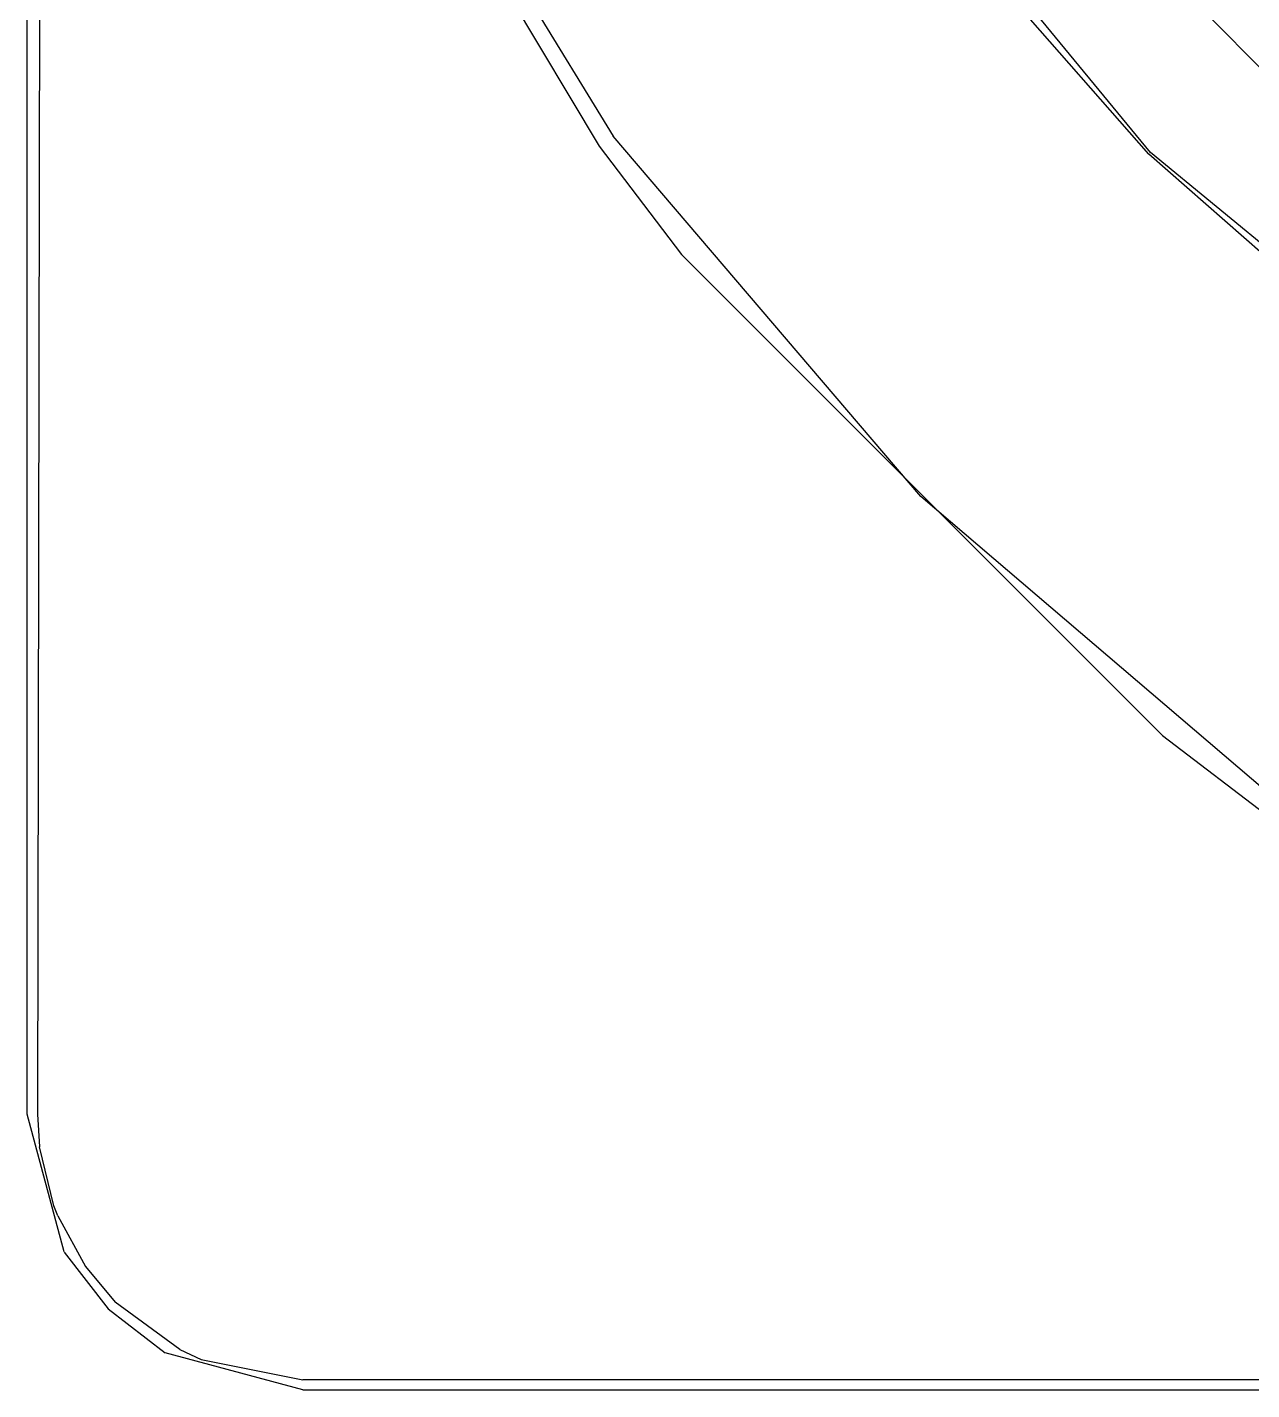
# Model space of a CAD drawing. Extents: x 0 to 230, y -306 to 0.
# Drawn here: x 0 to 13.34, y -306 to -291.15 of the extents above; entities that cross this region are included whole.
import ezdxf

# ---------------------------------------------------------------- set-up
doc = ezdxf.new("R2010")
doc.units = 0
doc.header["$MEASUREMENT"] = 0
for name, color, linetype in [('Layer1', 252, 'CONTINUOUS'), ('Layer2', 252, 'CONTINUOUS'), ('Layer3', 254, 'CONTINUOUS')]:
    doc.layers.add(name, color=color, linetype=linetype)

msp = doc.modelspace()

# ---------------------------------------------------------------- linework, layer by layer
at = {"layer": 'Layer1', "linetype": 'Continuous'}
for points, invisible_edges in [([(1.004, -3.003, 221.002), (6.378, -34.209, 221.002), (6.378, -271.791, 221.002), (1.004, -302.996, 221.002)], 15), ([(0.074, -166.198, 220.376), (0.074, -302.997, 220.376), (0, -302.997, 219.989), (0, -166.198, 219.989)], 15), ([(0.291, -166.198, 220.705), (0.291, -302.997, 220.705), (0.074, -302.997, 220.376), (0.074, -166.198, 220.376)], 15), ([(0.618, -302.997, 220.924), (0.291, -302.997, 220.705), (0.291, -166.198, 220.705), (0.618, -166.198, 220.924)], 15), ([(0.618, -166.198, 220.924), (1.004, -166.198, 221.002), (1.004, -302.997, 221.002), (0.618, -302.997, 220.924)], 15), ([(1.004, -302.997, 221.002), (5.003, -302.997, 221.002), (5.003, -166.198, 221.002), (1.004, -166.198, 221.002)], 15), ([(6.378, -271.792, 221.002), (7.758, -280.441, 221.002), (1.004, -302.996, 221.002)], 15), ([(11.758, -288.235, 221.002), (7.758, -280.441, 221.002), (1.004, -302.997, 221.002), (1.272, -303.996, 221.002)], 15), ([(5.883, -300.639, 205.815), (5.858, -287.114, 202.94), (12.267, -285.417, 200.67)], 15), ([(13.697, -287.507, 201.052), (13.005, -286.697, 200.88), (12.267, -285.417, 200.67), (5.883, -300.639, 205.815)], 15), ([(16.641, -290.007, 130.704), (12.861, -286.797, 221.002), (19.206, -293.143, 221.002)], 13), ([(11.758, -288.235, 221.002), (12.917, -286.874, 221.002), (19.33, -293.227, 221.002), (17.981, -294.399, 221.002)], 15), ([(0.14, -287.009, 203.924), (0.111, -302.997, 207.322), (0, -302.997, 219.989), (0, -287.009, 219.989)], 10), ([(0.248, -303.101, 206.835), (0.248, -303.101, 206.835), (0.111, -302.997, 207.322), (0.14, -287.009, 203.924)], 15), ([(0.278, -287.061, 203.426), (0.14, -287.009, 203.924), (0.248, -303.101, 206.835), (0.411, -303.144, 206.63)], 15), ([(0.615, -303.177, 206.479), (0.411, -303.144, 206.63), (0.278, -287.061, 203.426), (0.645, -287.1, 203.062)], 15), ([(1.144, -287.114, 202.929), (0.645, -287.1, 203.062), (0.615, -303.177, 206.479), (1.115, -303.205, 206.349)], 15), ([(1.115, -303.205, 206.349), (1.115, -303.205, 206.349), (1.144, -287.114, 202.929), (5.883, -300.639, 205.815)], 15), ([(1.144, -287.114, 202.929), (1.144, -287.114, 202.929), (5.858, -287.114, 202.929), (5.883, -300.639, 205.815)], 15), ([(18.654, -292.467, 201.552), (13.697, -287.507, 201.052), (5.883, -300.639, 205.815)], 15), ([(17.981, -294.399, 221.002), (11.758, -288.235, 221.002), (1.272, -303.996, 221.002)], 15), ([(20.544, -293.71, 201.936), (19.304, -293.005, 201.653), (18.654, -292.467, 201.552), (5.883, -300.639, 205.815)], 15), ([(26.66, -296.65, 202.318), (21.496, -294.136, 202.007), (20.544, -293.71, 201.936), (5.883, -300.639, 205.815)], 15), ([(3.003, -304.996, 221.002), (1.272, -303.996, 221.002), (17.981, -294.399, 221.002), (25.811, -298.325, 221.002)], 15), ([(29.678, -297.28, 202.318), (26.66, -296.65, 202.318), (5.883, -300.639, 205.815)], 15), ([(34.211, -299.901, 202.639), (29.678, -297.28, 202.318), (5.883, -300.639, 205.815)], 15), ([(34.211, -299.625, 221.002), (25.811, -298.325, 221.002), (3.003, -304.996, 221.002)], 15), ([(3.003, -304.996, 221.002), (226.997, -304.996, 221.002), (195.789, -299.625, 221.002), (34.211, -299.625, 221.002)], 15), ([(5.883, -300.639, 205.815), (34.211, -299.901, 202.639), (195.789, -299.901, 202.639), (224.118, -300.639, 205.815)], 15), ([(1.115, -303.205, 206.349), (1.115, -303.205, 206.349), (2.072, -304.852, 206.699), (5.883, -300.639, 205.815)], 15), ([(2.072, -304.852, 206.699), (2.072, -304.852, 206.699), (3.003, -305.098, 206.751), (5.883, -300.639, 205.815)], 15), ([(3.003, -305.098, 206.751), (5.883, -300.639, 205.815), (224.118, -300.639, 205.815), (226.997, -305.098, 206.751)], 15), ([(0.402, -304.498, 219.989), (0.402, -304.498, 219.989), (0, -302.997, 219.989), (0.29, -303.997, 207.461)], 13), ([(0.29, -303.997, 207.461), (0.29, -303.997, 207.461), (0.133, -303.353, 207.372), (0, -302.997, 219.989)], 13), ([(0, -302.997, 219.989), (0, -302.997, 219.989), (0.111, -302.997, 207.322), (0.133, -303.353, 207.372)], 11), ([(0.466, -304.461, 220.376), (0.402, -304.498, 219.989), (0, -302.997, 219.989), (0.074, -302.997, 220.376)], 15), ([(0.466, -304.461, 220.376), (0.074, -302.997, 220.376), (0.291, -302.997, 220.705), (0.654, -304.353, 220.705)], 15), ([(0.248, -303.101, 206.835), (0.248, -303.101, 206.835), (0.111, -302.997, 207.322), (0.133, -303.353, 207.372)], 15), ([(0.133, -303.353, 207.372), (0.248, -303.101, 206.835), (0.421, -304.142, 207.13), (0.332, -304.105, 207.476)], 15), ([(0.411, -303.144, 206.63), (0.411, -303.144, 206.63), (0.248, -303.101, 206.835), (0.634, -304.122, 206.81)], 15), ([(0.634, -304.122, 206.81), (0.634, -304.122, 206.81), (0.421, -304.142, 207.13), (0.248, -303.101, 206.835)], 15), ([(0.654, -304.353, 220.705), (0.291, -302.997, 220.705), (0.618, -302.997, 220.924), (0.937, -304.189, 220.924)], 15), ([(0.937, -304.189, 220.924), (0.618, -302.997, 220.924), (1.004, -302.997, 221.002), (1.272, -303.996, 221.002)], 15), ([(0.94, -304.043, 206.59), (0.615, -303.177, 206.479), (0.411, -303.144, 206.63), (0.634, -304.122, 206.81)], 15), ([(1.115, -303.205, 206.349), (1.115, -303.205, 206.349), (0.615, -303.177, 206.479), (0.94, -304.043, 206.59)], 15), ([(1.115, -303.205, 206.349), (1.115, -303.205, 206.349), (0.94, -304.043, 206.59), (1.375, -304.166, 206.553)], 15), ([(1.375, -304.166, 206.553), (1.375, -304.166, 206.553), (1.115, -303.205, 206.349), (2.072, -304.852, 206.699)], 15), ([(0.403, -304.5, 219.989), (0.403, -304.5, 219.989), (0.332, -304.105, 207.476), (0.29, -303.997, 207.461)], 11), ([(1.811, -305.063, 220.924), (0.937, -304.189, 220.924), (1.272, -303.996, 221.002), (2.004, -304.728, 221.002)], 15), ([(1.272, -303.996, 221.002), (2.004, -304.728, 221.002), (3.003, -304.996, 221.002)], 15), ([(0.403, -304.5, 219.989), (0.332, -304.105, 207.476), (0.635, -304.659, 207.553), (0.402, -304.498, 219.989)], 13), ([(0.729, -304.589, 207.201), (0.421, -304.142, 207.13), (0.332, -304.105, 207.476), (0.635, -304.659, 207.553)], 15), ([(1.202, -304.937, 206.96), (0.634, -304.122, 206.81), (0.421, -304.142, 207.13), (1.036, -305.037, 207.272)], 15), ([(0.94, -304.043, 206.59), (0.634, -304.122, 206.81), (1.202, -304.937, 206.96), (1.43, -304.758, 206.736)], 15), ([(1.375, -304.166, 206.553), (1.375, -304.166, 206.553), (0.94, -304.043, 206.59), (1.43, -304.758, 206.736)], 15), ([(2.072, -304.852, 206.699), (1.375, -304.166, 206.553), (1.43, -304.758, 206.736), (2.155, -305.23, 206.833)], 15), ([(0.654, -304.353, 220.705), (1.647, -305.346, 220.705), (1.811, -305.063, 220.924), (0.937, -304.189, 220.924)], 15), ([(0.88, -305.12, 219.989), (0.88, -305.12, 219.989), (0.402, -304.498, 219.989), (0.466, -304.461, 220.376)], 15), ([(0.654, -304.353, 220.705), (1.647, -305.346, 220.705), (1.539, -305.534, 220.376), (0.466, -304.461, 220.376)], 15), ([(0.466, -304.461, 220.376), (0.466, -304.461, 220.376), (1.539, -305.534, 220.376), (1.502, -305.598, 219.989)], 15), ([(1.502, -305.598, 219.989), (1.502, -305.598, 219.989), (0.88, -305.12, 219.989), (0.466, -304.461, 220.376)], 15), ([(0.402, -304.498, 219.989), (0.402, -304.498, 219.989), (0.635, -304.659, 207.553), (0.957, -305.045, 207.607)], 11), ([(0.957, -305.045, 207.607), (0.957, -305.045, 207.607), (0.403, -304.5, 219.989), (0.88, -305.12, 219.989)], 11), ([(0.957, -305.045, 207.607), (1.036, -305.037, 207.272), (0.729, -304.589, 207.201), (0.635, -304.659, 207.553)], 15), ([(2.155, -305.23, 206.833), (1.43, -304.758, 206.736), (1.202, -304.937, 206.96), (2.034, -305.473, 207.06)], 15), ([(1.811, -305.063, 220.924), (3.003, -305.382, 220.924), (3.003, -304.996, 221.002), (2.004, -304.728, 221.002)], 15), ([(3.003, -305.505, 206.94), (3, -305.098, 206.751), (2.072, -304.852, 206.699), (2.155, -305.23, 206.833)], 15), ([(1.664, -305.562, 207.679), (1.664, -305.562, 207.679), (0.957, -305.045, 207.607), (0.88, -305.12, 219.989)], 13), ([(1.036, -305.037, 207.272), (0.986, -305.051, 207.441), (0.957, -305.045, 207.607), (1.664, -305.562, 207.679)], 15), ([(2.034, -305.473, 207.06), (1.202, -304.937, 206.96), (1.036, -305.037, 207.272), (1.943, -305.626, 207.366)], 15), ([(1.943, -305.626, 207.366), (1.943, -305.626, 207.366), (1.036, -305.037, 207.272), (1.896, -305.67, 207.694)], 15), ([(1.036, -305.037, 207.272), (1.036, -305.037, 207.272), (1.664, -305.562, 207.679), (1.896, -305.67, 207.694)], 15), ([(1.811, -305.063, 220.924), (1.647, -305.346, 220.705), (3.003, -305.709, 220.705), (3.003, -305.382, 220.924)], 15), ([(226.997, -305.382, 220.924), (226.997, -304.996, 221.002), (3.003, -304.996, 221.002), (3.003, -305.382, 220.924)], 15), ([(1.896, -305.67, 207.694), (1.896, -305.67, 207.694), (0.88, -305.12, 219.989), (1.502, -305.598, 219.989)], 11), ([(0.88, -305.12, 219.989), (0.88, -305.12, 219.989), (1.664, -305.562, 207.679), (1.896, -305.67, 207.694)], 11), ([(226.996, -305.098, 206.762), (226.996, -305.505, 206.952), (3.003, -305.505, 206.952), (3, -305.098, 206.762)], 15), ([(3.003, -305.709, 220.705), (3.003, -305.926, 220.376), (1.539, -305.534, 220.376), (1.647, -305.346, 220.705)], 15), ([(2.034, -305.473, 207.06), (2.155, -305.23, 206.833), (3.003, -305.505, 206.94), (3.003, -305.664, 207.095)], 15), ([(1.943, -305.626, 207.366), (2.034, -305.473, 207.06), (3.003, -305.664, 207.095), (3.003, -305.836, 207.4)], 15), ([(226.997, -305.382, 220.924), (226.997, -305.709, 220.705), (3.003, -305.709, 220.705), (3.003, -305.382, 220.924)], 15), ([(3.003, -305.505, 206.952), (3.003, -305.664, 207.106), (226.996, -305.664, 207.106), (226.996, -305.505, 206.952)], 15), ([(3.003, -306, 219.989), (1.502, -305.598, 219.989), (1.539, -305.534, 220.376), (3.003, -305.926, 220.376)], 15), ([(1.896, -305.67, 207.694), (3.003, -305.893, 207.725), (3.003, -306, 219.989), (1.502, -305.599, 219.989)], 10), ([(3.003, -305.893, 207.725), (3.003, -305.836, 207.4), (1.943, -305.626, 207.366), (1.896, -305.67, 207.694)], 15), ([(226.996, -305.664, 207.106), (226.996, -305.789, 207.299), (3.003, -305.789, 207.299), (3.003, -305.664, 207.106)], 15), ([(3.003, -305.709, 220.705), (3.003, -305.926, 220.376), (226.997, -305.926, 220.376), (226.997, -305.709, 220.705)], 15), ([(3.003, -305.789, 207.299), (3.003, -305.836, 207.411), (226.997, -305.836, 207.411), (226.996, -305.789, 207.299)], 15), ([(226.996, -305.836, 207.411), (226.996, -305.893, 207.736), (3.003, -305.893, 207.736), (3.003, -305.836, 207.411)], 15), ([(3.003, -305.893, 207.736), (3.003, -306, 220), (226.997, -306, 219.989), (226.996, -305.893, 207.736)], 5), ([(226.997, -305.926, 220.376), (226.997, -306, 219.989), (3.003, -306, 219.989), (3.003, -305.926, 220.376)], 15)]:
    msp.add_3dface(points, dxfattribs=dict(at, invisible_edges=invisible_edges))
at = {"layer": 'Layer2', "linetype": 'Continuous'}
for points, invisible_edges in [([(8.308, -292.692, 202.628), (8.308, -292.692, 202.628), (4.544, -286.703, 202.628), (7.499, -280.526, 202.628)], 15), ([(8.308, -292.692, 202.628), (7.499, -280.526, 202.628), (11.538, -288.396, 202.628), (13.31, -297.695, 202.628)], 15), ([(10.896, -289.04, 188.853), (8.432, -285.412, 188.862), (5.026, -287.253, 188.872), (7.601, -291.454, 188.872)], 15), ([(8.308, -292.692, 202.628), (7.853, -293.056, 202.51), (4.02, -286.956, 202.51), (4.544, -286.703, 202.628)], 15), ([(3.576, -287.169, 202.177), (4.02, -286.956, 202.51), (7.853, -293.056, 202.51), (7.468, -293.362, 202.177)], 15), ([(3.576, -287.169, 202.177), (3.284, -287.31, 201.68), (7.214, -293.565, 201.68), (7.468, -293.362, 202.177)], 15), ([(5.026, -287.253, 188.872), (7.601, -291.454, 188.872), (6.998, -291.893, 189.069), (4.362, -287.591, 189.069)], 15), ([(5.026, -287.253, 188.872), (7.601, -291.454, 188.872), (6.998, -291.893, 189.069), (4.362, -287.591, 189.069)], 15), ([(3.188, -287.356, 201.095), (6.231, -292.45, 201.095), (7.214, -293.565, 201.68), (3.284, -287.31, 201.68)], 15), ([(6.383, -292.34, 190.352), (6.383, -292.34, 190.352), (3.188, -287.356, 201.095), (6.231, -292.45, 201.095)], 11), ([(3.188, -287.356, 201.095), (3.188, -287.356, 201.095), (3.684, -287.937, 190.352), (6.383, -292.34, 190.352)], 11), ([(4.362, -287.591, 189.069), (6.998, -291.893, 189.069), (6.553, -292.216, 189.61), (3.872, -287.841, 189.61)], 15), ([(4.362, -287.591, 189.069), (6.998, -291.893, 189.069), (6.553, -292.216, 189.61), (3.872, -287.841, 189.61)], 15), ([(3.684, -287.937, 190.352), (3.872, -287.841, 189.61), (6.553, -292.216, 189.61), (6.383, -292.34, 190.352)], 15), ([(3.684, -287.937, 190.352), (3.872, -287.841, 189.61), (6.553, -292.216, 189.61), (6.383, -292.34, 190.352)], 15), ([(17.822, -294.621, 202.628), (19.299, -301.459, 202.628), (13.31, -297.695, 202.628), (11.538, -288.396, 202.628)], 15), ([(7.601, -291.454, 188.872), (10.896, -289.04, 188.853), (12.721, -290.876, 188.843), (10.801, -295.201, 188.872)], 15), ([(14.585, -291.557, 127.609), (13.377, -290.316, 127.636), (10.896, -289.04, 188.853), (15.861, -294.038, 188.826)], 10), ([(12.721, -290.876, 188.843), (10.801, -295.201, 188.872), (14.548, -298.402, 188.872), (15.861, -294.039, 188.826)], 15), ([(7.601, -291.454, 188.872), (10.801, -295.201, 188.872), (10.274, -295.728, 189.069), (6.998, -291.893, 189.069)], 15), ([(7.601, -291.454, 188.872), (10.801, -295.201, 188.872), (10.274, -295.728, 189.069), (6.998, -291.893, 189.069)], 15), ([(6.998, -291.893, 189.069), (10.274, -295.728, 189.069), (9.885, -296.117, 189.61), (6.553, -292.216, 189.61)], 15), ([(6.998, -291.893, 189.069), (10.274, -295.728, 189.069), (9.885, -296.117, 189.61), (6.553, -292.216, 189.61)], 15), ([(6.383, -292.34, 190.352), (6.553, -292.216, 189.61), (9.885, -296.117, 189.61), (9.736, -296.266, 190.352)], 15), ([(6.383, -292.34, 190.352), (6.553, -292.216, 189.61), (9.885, -296.117, 189.61), (9.736, -296.266, 190.352)], 15), ([(6.383, -292.34, 190.352), (6.383, -292.34, 190.352), (6.231, -292.45, 201.095), (7.131, -293.631, 201.095)], 11), ([(6.231, -292.45, 201.095), (6.231, -292.45, 201.095), (7.131, -293.631, 201.095), (7.214, -293.565, 201.68)], 15), ([(9.736, -296.266, 190.352), (9.736, -296.266, 190.352), (6.383, -292.34, 190.352), (7.131, -293.631, 201.095)], 13), ([(13.31, -297.695, 202.628), (8.308, -292.692, 202.628), (7.853, -293.056, 202.51), (12.947, -298.15, 202.51)], 15), ([(12.947, -298.15, 202.51), (12.64, -298.534, 202.177), (7.468, -293.362, 202.177), (7.853, -293.056, 202.51)], 15), ([(12.64, -298.534, 202.177), (12.438, -298.788, 201.68), (7.214, -293.565, 201.68), (7.468, -293.362, 202.177)], 15), ([(12.438, -298.788, 201.68), (12.371, -298.872, 201.095), (7.131, -293.631, 201.095), (7.214, -293.565, 201.68)], 15), ([(9.736, -296.266, 190.352), (9.736, -296.266, 190.352), (7.131, -293.631, 201.095), (12.371, -298.872, 201.095)], 11), ([(10.801, -295.201, 188.872), (14.548, -298.402, 188.872), (14.11, -299.005, 189.069), (10.274, -295.728, 189.069)], 15), ([(10.801, -295.201, 188.872), (14.548, -298.402, 188.872), (14.11, -299.005, 189.069), (10.274, -295.728, 189.069)], 15), ([(10.274, -295.728, 189.069), (14.11, -299.005, 189.069), (13.787, -299.45, 189.61), (9.885, -296.117, 189.61)], 15), ([(10.274, -295.728, 189.069), (14.11, -299.005, 189.069), (13.787, -299.45, 189.61), (9.885, -296.117, 189.61)], 15), ([(9.736, -296.266, 190.352), (9.885, -296.117, 189.61), (13.787, -299.45, 189.61), (13.663, -299.62, 190.352)], 15), ([(9.736, -296.266, 190.352), (9.885, -296.117, 189.61), (13.787, -299.45, 189.61), (13.663, -299.62, 190.352)], 15), ([(13.663, -299.62, 190.352), (13.663, -299.62, 190.352), (9.736, -296.266, 190.352), (12.371, -298.872, 201.095)], 13), ([(19.047, -301.984, 202.51), (19.299, -301.459, 202.628), (13.31, -297.695, 202.628), (12.947, -298.15, 202.51)], 15), ([(12.947, -298.15, 202.51), (12.64, -298.534, 202.177), (18.833, -302.427, 202.177), (19.047, -301.984, 202.51)], 15), ([(18.833, -302.427, 202.177), (18.692, -302.719, 201.68), (12.438, -298.788, 201.68), (12.64, -298.534, 202.177)], 15), ([(12.371, -298.872, 201.095), (12.371, -298.872, 201.095), (12.438, -298.788, 201.68), (13.553, -299.772, 201.095)], 15), ([(13.553, -299.772, 201.095), (13.553, -299.772, 201.095), (18.646, -302.815, 201.095), (12.438, -298.788, 201.68)], 15), ([(18.646, -302.815, 201.095), (18.646, -302.815, 201.095), (18.692, -302.719, 201.68), (12.438, -298.788, 201.68)], 15), ([(13.663, -299.62, 190.352), (13.017, -299.246, 195.724), (12.371, -298.872, 201.095), (13.553, -299.772, 201.095)], 11)]:
    msp.add_3dface(points, dxfattribs=dict(at, invisible_edges=invisible_edges))
at = {"layer": 'Layer3', "linetype": 'Continuous'}
for points, invisible_edges in [([(223.622, -269.532, 206.341), (6.378, -269.532, 206.341), (27.76, -297.399, 206.341), (194.772, -298.381, 206.341)], 15), ([(27.76, -297.399, 206.341), (7.361, -277, 206.341), (6.378, -269.532, 206.341)], 13), ([(7.361, -277, 206.341), (20.802, -294.517, 206.341), (27.76, -297.399, 206.341)], 13), ([(7.361, -277, 206.341), (10.243, -283.958, 206.341), (20.802, -294.517, 206.341)], 14), ([(10.243, -283.958, 206.341), (14.827, -289.933, 206.341), (20.802, -294.517, 206.341)], 12), ([(9.611, -289.561, 225.488), (12.222, -292.538, 225.488), (12.287, -286.273, 225.488)], 15), ([(15.14, -289.62, 225.488), (12.222, -292.538, 225.488), (12.287, -286.273, 225.488)], 15), ([(8.154, -288.153, 223.094), (11.964, -292.796, 223.094), (8.477, -287.938, 222.99)], 15), ([(8.477, -287.938, 222.99), (14.391, -290.369, 222.99), (12.239, -292.521, 222.99)], 15), ([(11.964, -292.796, 223.094), (12.239, -292.521, 222.99), (8.477, -287.938, 222.99)], 13), ([(11.763, -292.997, 223.379), (8.154, -288.153, 223.094), (7.917, -288.311, 223.379)], 15), ([(8.154, -288.153, 223.094), (11.964, -292.796, 223.094), (11.763, -292.997, 223.379)], 15), ([(11.649, -293.111, 223.767), (7.917, -288.311, 223.379), (7.783, -288.401, 223.767)], 15), ([(7.917, -288.311, 223.379), (11.649, -293.111, 223.767), (11.763, -292.997, 223.379)], 15), ([(9.611, -289.561, 225.488), (9.309, -289.793, 225.388), (12.222, -292.538, 225.488)], 7), ([(15.199, -295.149, 225.488), (12.222, -292.538, 225.488), (15.14, -289.62, 225.488)], 15), ([(9.309, -289.793, 225.388), (9.084, -289.965, 225.115), (11.952, -292.807, 225.388)], 15), ([(9.309, -289.793, 225.388), (11.952, -292.807, 225.388), (12.222, -292.538, 225.488)], 15), ([(9.084, -289.965, 225.115), (8.995, -290.034, 224.738), (11.752, -293.007, 225.115)], 15), ([(11.673, -293.087, 224.738), (8.995, -290.034, 224.738), (9.174, -290.096, 223.767), (11.649, -293.111, 223.767)], 15), ([(8.995, -290.034, 224.738), (11.752, -293.007, 225.115), (11.673, -293.087, 224.738)], 15), ([(9.084, -289.965, 225.115), (11.752, -293.007, 225.115), (11.952, -292.807, 225.388)], 15), ([(20.366, -294.953, 222.99), (14.391, -290.369, 222.99), (12.239, -292.521, 222.99)], 15), ([(12.222, -292.538, 225.488), (11.952, -292.807, 225.388), (15.199, -295.149, 225.488)], 7), ([(16.606, -296.606, 223.094), (12.239, -292.521, 222.99), (11.964, -292.796, 223.094)], 15), ([(20.366, -294.953, 222.99), (12.239, -292.521, 222.99), (16.822, -296.283, 222.99)], 15), ([(12.239, -292.521, 222.99), (16.606, -296.606, 223.094), (16.822, -296.283, 222.99)], 7), ([(11.952, -292.807, 225.388), (11.752, -293.007, 225.115), (14.967, -295.451, 225.388)], 15), ([(11.763, -292.997, 223.379), (16.448, -296.842, 223.379), (11.964, -292.796, 223.094)], 15), ([(11.952, -292.807, 225.388), (14.967, -295.451, 225.388), (15.199, -295.149, 225.488)], 15), ([(11.964, -292.796, 223.094), (16.448, -296.842, 223.379), (16.606, -296.606, 223.094)], 15), ([(11.649, -293.111, 223.767), (11.763, -292.997, 223.379), (14.705, -295.792, 223.767)], 15), ([(11.752, -293.007, 225.115), (11.673, -293.087, 224.738), (14.795, -295.675, 225.115)], 15), ([(11.752, -293.007, 225.115), (14.795, -295.675, 225.115), (14.967, -295.451, 225.388)], 15), ([(16.448, -296.842, 223.379), (14.705, -295.792, 223.767), (11.763, -292.997, 223.379)], 15), ([(14.726, -295.765, 224.738), (11.673, -293.087, 224.738), (11.649, -293.111, 223.767), (14.705, -295.792, 223.767)], 15), ([(11.673, -293.087, 224.738), (14.795, -295.675, 225.115), (14.726, -295.765, 224.738)], 15)]:
    msp.add_3dface(points, dxfattribs=dict(at, invisible_edges=invisible_edges))

doc.saveas('drawing.dxf')
